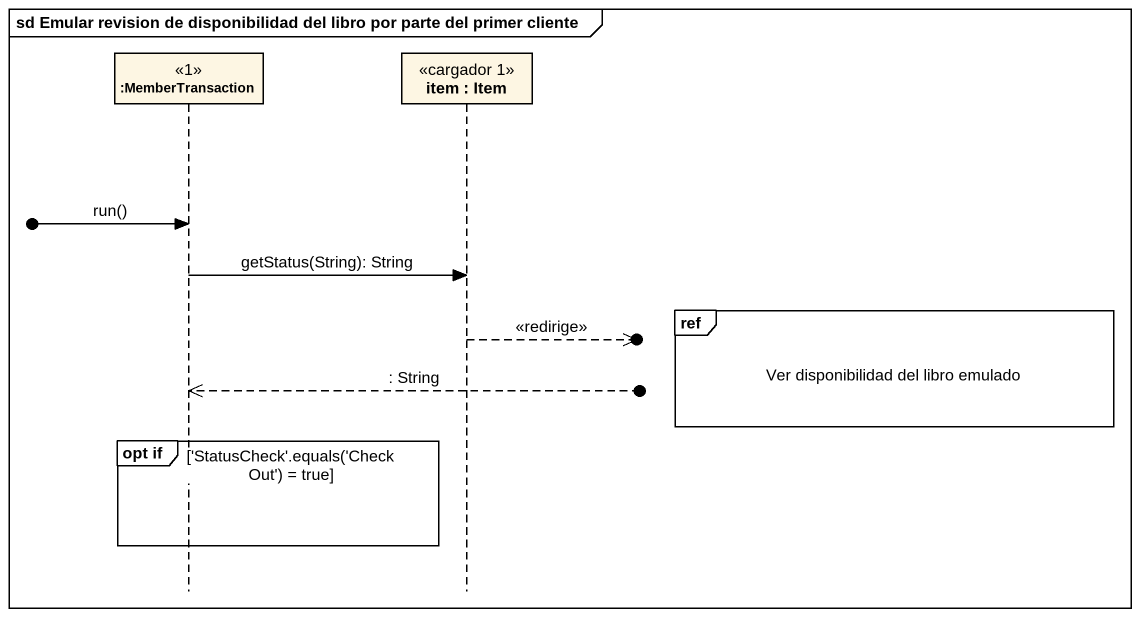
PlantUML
@startuml
mainframe sd Emular revision de disponibilidad del libro por parte del primer cliente
hide footbox
participant ":MemberTransaction" as MemberTransaction <<1>>
participant "item : Item" as item <<cargador 1>>

[o-> MemberTransaction : run()
MemberTransaction -> item : getStatus(String): String
ref over item : Ver disponibilidad del libro emulado
item -->>o] : <<redirige>>
MemberTransaction <<--o] : : String
group opt if ['StatusCheck'.equals('CheckOut') = true]
end
@enduml
